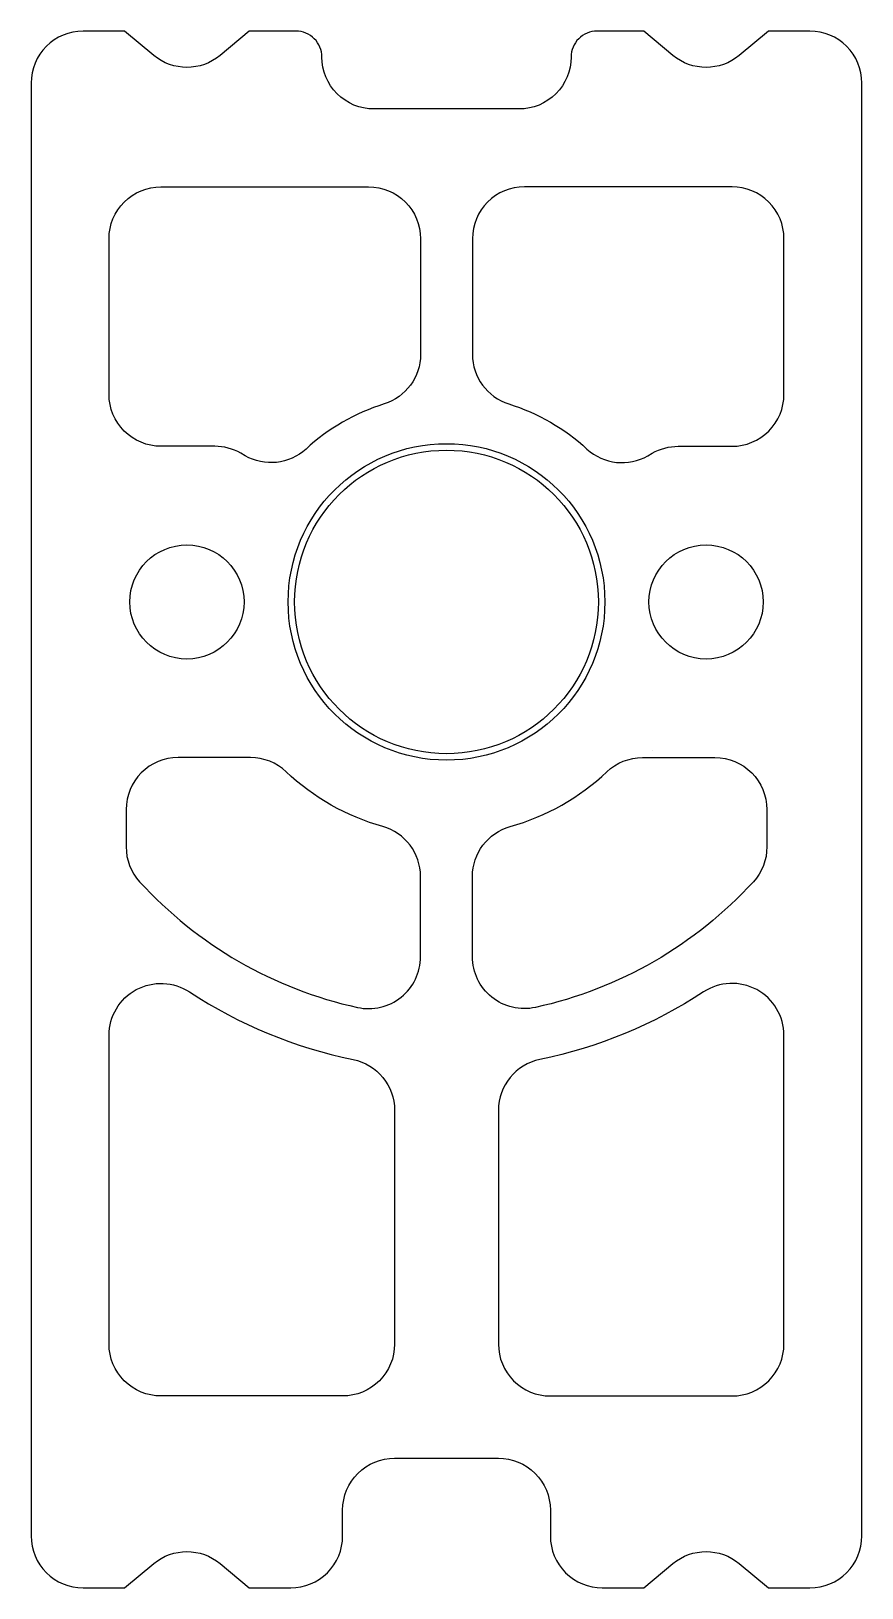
# Model space of a CAD drawing. Header units: inches. Extents: x 0 to 16, y 0 to 30.
import ezdxf

# ---------------------------------------------------------------- set-up
doc = ezdxf.new("R2010")
doc.units = ezdxf.units.IN
doc.header["$MEASUREMENT"] = 0

msp = doc.modelspace()

# ---------------------------------------------------------------- linework, layer by layer
for points in [[(10.4, 29.5), (10.4, 29.5, -0.414214), (9.4, 28.5), (8, 28.5), (6.6, 28.5, -0.414214), (5.6, 29.5), (5.6, 29.5, 0.414214), (5.1, 30), (5, 30), (4.2, 30), (3.64, 29.533, -0.36205), (2.36, 29.533), (1.8, 30), (1, 30, 0.414214), (0, 29), (0, 1, 0.414214), (1, 0), (1.8, 0), (2.36, 0.467, -0.36205), (3.64, 0.467), (4.2, 0), (5, 0, 0.414214), (6, 1), (6, 1.5, -0.414214), (7, 2.5), (9, 2.5, -0.414214), (10, 1.5), (10, 1, 0.414214), (11, 0), (11.8, 0), (12.36, 0.467, -0.36205), (13.64, 0.467), (14.2, 0), (15, 0, 0.414214), (16, 1), (16, 29, 0.414214), (15, 30), (14.2, 30), (13.64, 29.533, -0.36205), (12.36, 29.533), (11.8, 30), (10.9, 30, 0.414214)], [(3.528, 16), (2.829, 16, 0.414214), (1.829, 15), (1.829, 14.282, 0.187026), (2.09, 13.608, 0.155044), (6.286, 11.186, 0.478978), (7.5, 12.163), (7.5, 13.191), (7.5, 13.708, 0.335437), (6.773, 14.671, -0.120638), (4.911, 15.727, 0.191401), (4.225, 16)], [(12.472, 16), (13.171, 16, -0.414214), (14.171, 15), (14.171, 14.282, -0.187026), (13.91, 13.608, -0.155044), (9.714, 11.186, -0.478978), (8.5, 12.163), (8.5, 13.191), (8.5, 13.708, -0.335437), (9.227, 14.671, 0.120638), (11.089, 15.727, -0.191401), (11.775, 16)], [(1.5, 10.648, -0.597108), (3.05, 11.484, 0.095541), (6.2, 10.182, -0.356394), (7, 9.202), (7, 4.698, -0.414214), (6, 3.698), (2.5, 3.698, -0.414214), (1.5, 4.698)], [(14.5, 10.648, 0.597108), (12.95, 11.484, -0.095541), (9.8, 10.182, 0.356394), (9, 9.202), (9, 4.698, 0.414214), (10, 3.698), (13.5, 3.698, 0.414214), (14.5, 4.698)]]:
    msp.add_lwpolyline(points, format="xyb", close=True)
for points in [[(4.119, 21.818), (4.036, 21.866, 0.131652), (3.536, 22), (2.829, 22), (2.5, 22, -0.414214), (1.5, 23), (1.5, 26, -0.414214), (2.5, 27), (2.829, 27), (6.5, 27, -0.414214), (7.5, 26), (7.5, 25.837), (7.5, 23.77, -0.327538), (6.8, 22.816, 0.109892), (5.295, 21.947, -0.327538), (4.119, 21.818), (4.036, 21.866)], [(11.881, 21.818), (11.964, 21.866, -0.131652), (12.464, 22), (13.171, 22), (13.5, 22, 0.414214), (14.5, 23), (14.5, 26, 0.414214), (13.5, 27), (13.171, 27), (9.5, 27, 0.414214), (8.5, 26), (8.5, 25.837), (8.5, 23.77, 0.327538), (9.2, 22.816, -0.109892), (10.705, 21.947, 0.327538), (11.881, 21.818), (11.964, 21.866)]]:
    msp.add_lwpolyline(points, format="xyb")
msp.add_lwpolyline([(11.964, 16.134), (11.964, 16.134)], close=True)
for centre, radius in [((8, 19), 3.05), ((8, 19), 2.925), ((3, 19), 1.1), ((13, 19), 1.1)]:
    msp.add_circle(centre, radius)

doc.saveas('drawing.dxf')
